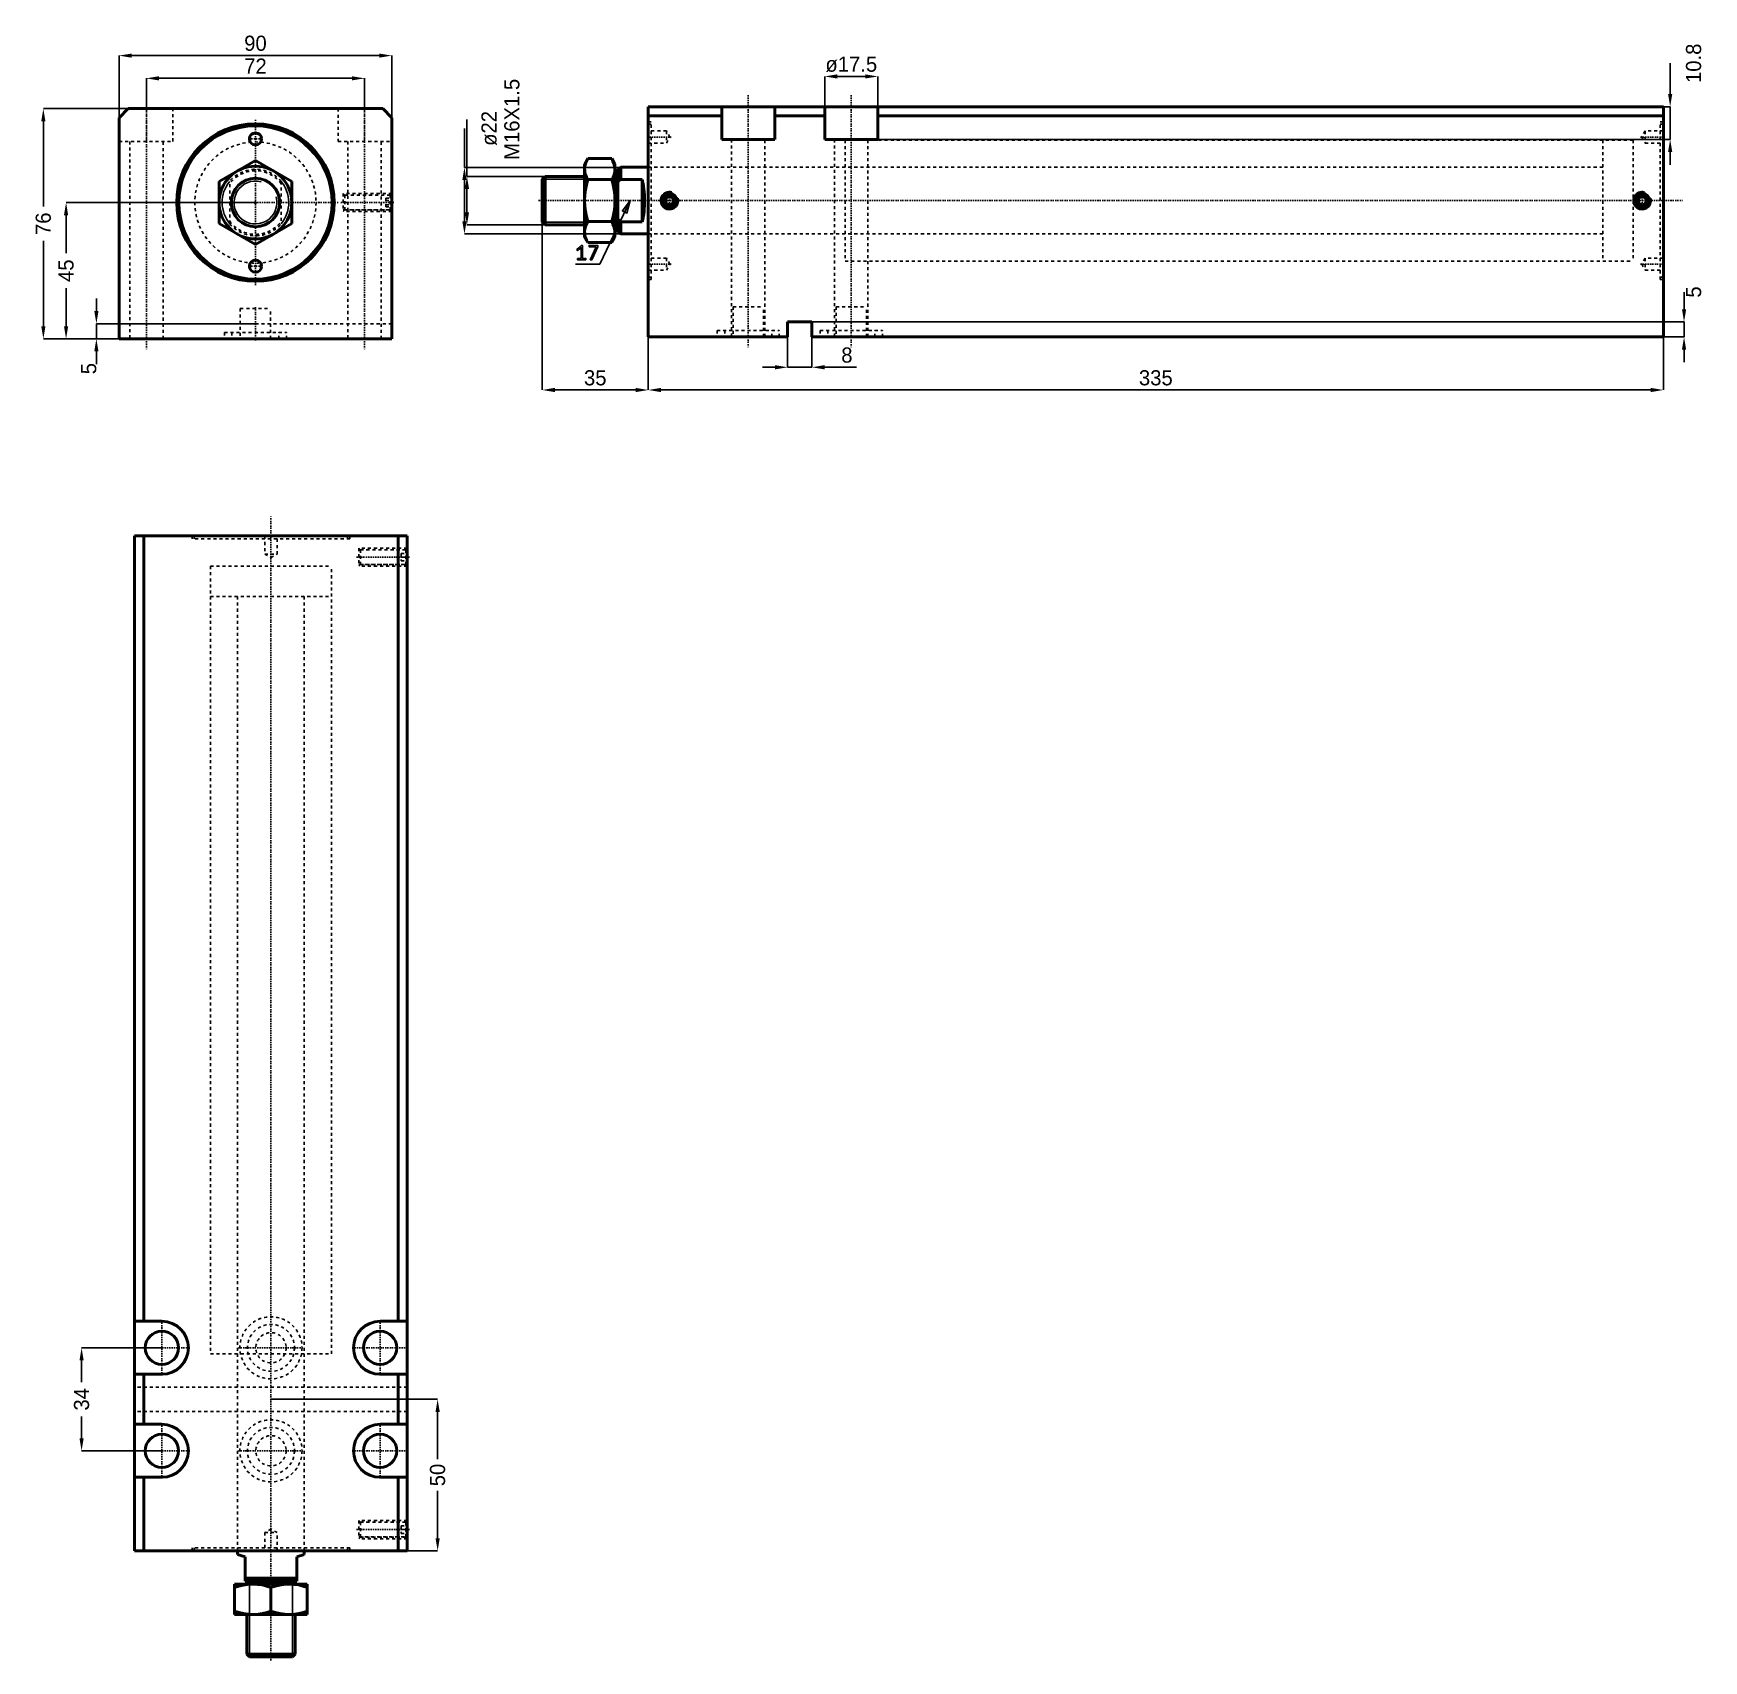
# Model space of a CAD drawing. Header units: millimetres. Extents: x -73 to 478, y -481 to 56.
import ezdxf

# ---------------------------------------------------------------- set-up
doc = ezdxf.new("R2010")
doc.units = ezdxf.units.MM
doc.linetypes.add('Center', pattern=[1.5, 0.45, -0.5, 0.05, -0.5])
doc.linetypes.add('Dashed', pattern=[2, 1, -1])
for name, color, linetype, lineweight in [('2d ConnectionPoints', 7, 'Continuous', 50), ('AM_0', 7, 'Continuous', 50), ('AM_5', 3, 'Continuous', 25), ('AM_7', 7, 'Center', 25), ('AM_9', 6, 'Dashed', 25)]:
    doc.layers.add(name, color=color, linetype=linetype, lineweight=lineweight)
doc.dimstyles.new('ISO-25', dxfattribs={"dimtxt": 2.5, "dimasz": 2.5, "dimexe": 1.25, "dimexo": 0.625, "dimtad": 1, "dimtxsty": 'Standard', "dimcen": 2.5, "dimadec": 0, "dimazin": 0, "dimtfac": 1, "dimtmove": 0, "dimatfit": 3, "dimfxl": 0, "dimarcsym": 0})

# ---------------------------------------------------------------- blocks, each defined once
blk = doc.blocks.new('1_JECX_MF_EXLA_40_250_0_rod__0_in_JECX_MF_160_EXLA_40_250_0__0')
at = {"layer": 'AM_0'}
for p, q in [((-12, 6.93), (0, 13.86)), ((0, 13.86), (12, 6.93)), ((-12, -6.93), (-12, 6.93)), ((12, 6.93), (12, -6.93)), ((0, -13.86), (-12, -6.93)), ((12, -6.93), (0, -13.86))]:
    blk.add_line(p, q, dxfattribs=at)
for radius in [12, 8]:
    blk.add_circle((0, 0), radius, dxfattribs=at)
at = {"layer": 'AM_5'}
blk.add_arc((0, 0), 7.08, 75, 15, dxfattribs=at)
at = {"layer": 'AM_9'}
for p, q in [((-8.5, -6.98), (-8.5, 6.98)), ((8.5, 6.98), (8.5, -6.98))]:
    blk.add_line(p, q, dxfattribs=at)
for points in [[(-8.5, 6.98), (-9.08, 6.21), (-9.58, 5.4), (-10.02, 4.54), (-10.38, 3.65), (-10.65, 2.74), (-10.85, 1.8), (-10.97, 0.84), (-11, -0.12), (-10.95, -1.07), (-10.81, -2.02), (-10.59, -2.96), (-10.3, -3.87), (-9.92, -4.75), (-9.47, -5.6), (-8.94, -6.4), (-8.5, -6.98)], [(8.5, -6.98), (9.08, -6.21), (9.58, -5.4), (10.02, -4.54), (10.38, -3.65), (10.65, -2.74), (10.85, -1.8), (10.97, -0.84), (11, 0.12), (10.95, 1.07), (10.81, 2.02), (10.59, 2.96), (10.3, 3.87), (9.92, 4.75), (9.47, 5.6), (8.94, 6.4), (8.5, 6.98)]]:
    blk.add_lwpolyline(points, dxfattribs=at)
for radius, start, end in [(11, 39.4006, 140.5994), (10.5, 35.9506, 144.0494), (10.5, 215.9506, 324.0494), (11, 219.4006, 320.5994)]:
    blk.add_arc((0, 0), radius, start, end, dxfattribs=at)
blk = doc.blocks.new('2_JECX_MF_EXLA_40_250_0_body__0_in_JECX_MF_160_EXLA_40_250_0__0')
at = {"layer": 'AM_0'}
for p, q in [((-42, 31), (-45, 28)), ((-45, 28), (-45, -45)), ((42, 31), (-42, 31)), ((45, 28), (42, 31)), ((45, -45), (45, 28)), ((-45, -45), (45, -45))]:
    blk.add_line(p, q, dxfattribs=at)
for centre, radius in [((0, 0), 26), ((0, 0), 25.3), ((0, 21), 2), ((0, -21), 2)]:
    blk.add_circle(centre, radius, dxfattribs=at)
at = {"layer": 'AM_5', "linetype": 'Dashed'}
for p, q in [((45, 3), (29, 3)), ((45, -3), (29, -3))]:
    blk.add_line(p, q, dxfattribs=at)
at = {"layer": 'AM_7'}
for p, q in [((-36, 34.8), (-36, -48.8)), ((36, 34.8), (36, -48.8)), ((0, -27.3), (0, 27.3)), ((-2.1, 21), (2.1, 21)), ((-27.3, 0), (27.3, 0)), ((28.2, 0), (45.8, 0)), ((-2.1, -21), (2.1, -21)), ((0, -34.5), (0, -45.5))]:
    blk.add_line(p, q, dxfattribs=at)
at = {"layer": 'AM_9'}
for p, q in [((-36, 20.2), (-36, 31)), ((-27.25, 20.2), (-27.25, 31)), ((27.25, 31), (27.25, 20.2)), ((36, 20.2), (36, 31)), ((-45, 20.2), (-27.25, 20.2)), ((-41.5, 20.2), (-41.5, -45)), ((-30.5, -45), (-30.5, 20.2)), ((27.25, 20.2), (45, 20.2)), ((30.5, 20.2), (30.5, -45)), ((41.5, -45), (41.5, 20.2)), ((29.54, 2.46), (29, 3)), ((29, 3), (29, -3)), ((44.5, 2.4), (29, 2.4)), ((44.46, 2.46), (29.54, 2.46)), ((29.54, 2.46), (29.54, -2.46)), ((43, 1.44), (45, 1.44)), ((43, 1.44), (43, -1.44)), ((43, 0.72), (45, 0.72)), ((45, 3), (44.46, 2.46)), ((44.46, 2.46), (44.46, -2.46)), ((45, 1.9), (44.5, 2.4)), ((44.5, 2.4), (44.5, -2.4)), ((29, -2.4), (44.5, -2.4)), ((29, -3), (29.54, -2.46)), ((29.54, -2.46), (44.46, -2.46)), ((43, -0.72), (45, -0.72)), ((43, -1.44), (45, -1.44)), ((44.46, -2.46), (45, -3)), ((44.5, -2.4), (45, -1.9)), ((-5, -35), (5, -35)), ((-5, -35), (-5, -45)), ((5, -45), (5, -35)), ((45, -40), (-45, -40)), ((-10.25, -42.9), (10.25, -42.9)), ((-10.25, -42.9), (-10.25, -45)), ((-7.75, -42.9), (-7.75, -45)), ((7.75, -45), (7.75, -42.9)), ((10.25, -45), (10.25, -42.9))]:
    blk.add_line(p, q, dxfattribs=at)
blk.add_circle((0, 0), 20, dxfattribs=at)
blk = doc.blocks.new('*D3')
at = {"layer": 'AM_5', "color": 0, "lineweight": -2}
for p, q in [((-45, 28), (-45, 48.5)), ((-40.83, 48.5), (40.83, 48.5)), ((45, 28), (45, 48.5))]:
    blk.add_line(p, q, dxfattribs=at)
at = {"layer": 'AM_5', "color": 0}
for points in [[(-40.83, 49.19), (-40.83, 47.81), (-45, 48.5)], [(40.83, 47.81), (40.83, 49.19), (45, 48.5)]]:
    blk.add_solid(points, dxfattribs=at)
at = {"layer": 'Defpoints', "color": 0}
for p in [(45, 48.5), (-45, 28), (45, 28)]:
    blk.add_point(p, dxfattribs=at)
at = {"layer": 'AM_5', "color": 0, "insert": (0, 52.55), "char_height": 5, "attachment_point": 5}
blk.add_mtext('90', dxfattribs=at)
blk = doc.blocks.new('*D4')
at = {"layer": 'AM_5', "color": 0, "lineweight": -2}
for p, q in [((-36, 31), (-36, 41)), ((-31.83, 41), (31.83, 41)), ((36, 31), (36, 41))]:
    blk.add_line(p, q, dxfattribs=at)
at = {"layer": 'AM_5', "color": 0}
for points in [[(-31.83, 41.69), (-31.83, 40.31), (-36, 41)], [(31.83, 40.31), (31.83, 41.69), (36, 41)]]:
    blk.add_solid(points, dxfattribs=at)
at = {"layer": 'Defpoints', "color": 0}
for p in [(36, 41), (-36, 31), (36, 31)]:
    blk.add_point(p, dxfattribs=at)
at = {"layer": 'AM_5', "color": 0, "insert": (0, 45.05), "char_height": 5, "attachment_point": 5}
blk.add_mtext('72', dxfattribs=at)
blk = doc.blocks.new('*D5')
at = {"layer": 'AM_5', "color": 0, "lineweight": -2}
for p, q in [((-42, 31), (-70, 31)), ((-70, 26.83), (-70, -1.31)), ((-70, -40.83), (-70, -12.69)), ((-45, -45), (-70, -45))]:
    blk.add_line(p, q, dxfattribs=at)
at = {"layer": 'AM_5', "color": 0}
for points in [[(-69.31, 26.83), (-70.69, 26.83), (-70, 31)], [(-70.69, -40.83), (-69.31, -40.83), (-70, -45)]]:
    blk.add_solid(points, dxfattribs=at)
at = {"layer": 'Defpoints', "color": 0}
for p in [(-42, 31), (-70, -45), (-45, -45)]:
    blk.add_point(p, dxfattribs=at)
at = {"layer": 'AM_5', "color": 0, "insert": (-70, -7), "char_height": 5, "attachment_point": 5, "rotation": 90}
blk.add_mtext('76', dxfattribs=at)
blk = doc.blocks.new('*D6')
at = {"layer": 'AM_5', "color": 0, "lineweight": -2}
for p, q in [((0, 0), (-62.5, 0)), ((-62.5, -4.17), (-62.5, -16.75)), ((-62.5, -40.83), (-62.5, -28.25)), ((-45, -45), (-62.5, -45))]:
    blk.add_line(p, q, dxfattribs=at)
at = {"layer": 'AM_5', "color": 0}
for points in [[(-61.81, -4.17), (-63.19, -4.17), (-62.5, 0)], [(-63.19, -40.83), (-61.81, -40.83), (-62.5, -45)]]:
    blk.add_solid(points, dxfattribs=at)
at = {"layer": 'Defpoints', "color": 0}
for p in [(0, 0), (-62.5, -45), (-45, -45)]:
    blk.add_point(p, dxfattribs=at)
at = {"layer": 'AM_5', "color": 0, "insert": (-62.5, -22.5), "char_height": 5, "attachment_point": 5, "rotation": 90}
blk.add_mtext('45', dxfattribs=at)
blk = doc.blocks.new('*D7')
at = {"layer": 'AM_5', "color": 0, "lineweight": -2}
for p, q in [((-52.5, -35.83), (-52.5, -31.67)), ((0, -40), (-52.5, -40)), ((-52.5, -40), (-52.5, -45)), ((-45, -45), (-52.5, -45)), ((-52.5, -49.17), (-52.5, -53.33))]:
    blk.add_line(p, q, dxfattribs=at)
at = {"layer": 'AM_5', "color": 0}
for points in [[(-53.19, -35.83), (-51.81, -35.83), (-52.5, -40)], [(-51.81, -49.17), (-53.19, -49.17), (-52.5, -45)]]:
    blk.add_solid(points, dxfattribs=at)
at = {"layer": 'Defpoints', "color": 0}
for p in [(0, -40), (-52.5, -45), (-45, -45)]:
    blk.add_point(p, dxfattribs=at)
at = {"layer": 'AM_5', "color": 0, "insert": (-55, -54.83), "char_height": 5, "attachment_point": 5, "rotation": 90}
blk.add_mtext('5', dxfattribs=at)
blk = doc.blocks.new('1_JECX_MF_EXLA_40_250_0_rod__0_in_JECX_MF_160_EXLA_40_250_0__4')
at = {"layer": 'AM_0'}
for p, q in [((-11, 0), (-11, -1.19)), ((11, -1.19), (11, 0)), ((-8.5, -2), (-11, -1.19)), ((-8.5, -10), (-8.5, -2)), ((11, -1.19), (8.5, -2)), ((8.5, -2), (8.5, -10)), ((-12, -11), (12, -11)), ((-12, -21), (-12, -11)), ((-8.5, -9), (8.5, -9)), ((-8.5, -10), (8.5, -10)), ((-7.08, -10), (-8, -10.92)), ((-8, -10.92), (8, -10.92)), ((-8, -10.92), (-8, -11)), ((8, -10.92), (7.08, -10)), ((8, -11), (8, -10.92)), ((12, -11), (12, -21)), ((0, -19.93), (0, -12.07)), ((-12, -21), (12, -21)), ((-8, -21), (-8, -34.08)), ((8, -34.08), (8, -21)), ((-8, -34.08), (-7.08, -35)), ((-8, -34.08), (8, -34.08)), ((-7.08, -35), (7.08, -35)), ((7.08, -35), (8, -34.08))]:
    blk.add_line(p, q, dxfattribs=at)
for points in [[(-6, -11), (-6.43, -11.01), (-7.83, -11.11), (-9.22, -11.32), (-10.62, -11.65), (-12, -12.07)], [(0, -12.07), (-1.46, -11.63), (-2.94, -11.29), (-4.46, -11.08), (-6, -11)], [(6, -11), (5.57, -11.01), (4.17, -11.11), (2.78, -11.32), (1.38, -11.65), (0, -12.07)], [(12, -12.07), (10.54, -11.63), (9.06, -11.29), (7.54, -11.08), (6, -11)], [(-12, -19.93), (-10.54, -20.37), (-9.06, -20.71), (-7.54, -20.92), (-6, -21)], [(-6, -21), (-5.57, -20.99), (-4.17, -20.89), (-2.78, -20.68), (-1.38, -20.35), (0, -19.93)], [(0, -19.93), (1.46, -20.37), (2.94, -20.71), (4.46, -20.92), (6, -21)], [(6, -21), (6.43, -20.99), (7.83, -20.89), (9.22, -20.68), (10.62, -20.35), (12, -19.93)]]:
    blk.add_lwpolyline(points, dxfattribs=at)
at = {"layer": 'AM_5'}
for p, q in [((-7.08, -35), (-7.08, -10)), ((7.08, -35), (7.08, -10))]:
    blk.add_line(p, q, dxfattribs=at)
at = {"layer": 'AM_7'}
blk.add_line((0, -36.25), (0, 341.75), dxfattribs=at)
at = {"layer": 'AM_9'}
for p, q in [((-20, 325), (20, 325)), ((-20, 325), (-20, 315)), ((20, 315), (20, 325)), ((-20, 315), (20, 315)), ((-11, 315), (-11, 0)), ((11, 0), (11, 315))]:
    blk.add_line(p, q, dxfattribs=at)
blk = doc.blocks.new('2_JECX_MF_EXLA_40_250_0_body__0_in_JECX_MF_160_EXLA_40_250_0__4')
at = {"layer": 'AM_0'}
for p, q in [((45, 335), (-45, 335)), ((-45, 335), (-45, 0)), ((-42, 335), (-42, 75.75)), ((42, 335), (42, 75.75)), ((45, 335), (45, 0)), ((-36, 75.75), (-45, 75.75)), ((45, 75.75), (36, 75.75)), ((-45, 58.25), (-36, 58.25)), ((-42, 58.25), (-42, 41.75)), ((36, 58.25), (45, 58.25)), ((42, 58.25), (42, 41.75)), ((-36, 41.75), (-45, 41.75)), ((45, 41.75), (36, 41.75)), ((-45, 24.25), (-36, 24.25)), ((-42, 24.25), (-42, 0)), ((36, 24.25), (45, 24.25)), ((42, 24.25), (42, 0)), ((45, 0), (-45, 0))]:
    blk.add_line(p, q, dxfattribs=at)
for centre in [(-36, 67), (36, 67), (-36, 33), (36, 33)]:
    blk.add_circle(centre, 5.5, dxfattribs=at)
for centre, start, end in [((-36, 67), 270, 90), ((36, 67), 90, 270), ((-36, 33), 270, 90), ((36, 33), 90, 270)]:
    blk.add_arc(centre, 8.75, start, end, dxfattribs=at)
at = {"layer": 'AM_5', "linetype": 'Dashed'}
for p, q in [((45, 331), (29, 331)), ((45, 325), (29, 325)), ((45, 10), (29, 10)), ((45, 4), (29, 4))]:
    blk.add_line(p, q, dxfattribs=at)
at = {"layer": 'AM_7'}
for p, q in [((28.2, 328), (45.8, 328)), ((-36, 57.8125), (-36, 76.1875)), ((36, 57.8125), (36, 76.1875)), ((-45.1875, 67), (-26.8125, 67)), ((-10.7625, 67), (10.7625, 67)), ((26.8125, 67), (45.1875, 67)), ((-36, 23.8125), (-36, 42.1875)), ((36, 23.8125), (36, 42.1875)), ((-45.1875, 33), (-26.8125, 33)), ((-10.7625, 33), (10.7625, 33)), ((26.8125, 33), (45.1875, 33)), ((28.2, 7), (45.8, 7))]:
    blk.add_line(p, q, dxfattribs=at)
at = {"layer": 'AM_9'}
for p, q in [((-26, 335), (-26, 334)), ((26, 334), (-26, 334)), ((-25.3, 335), (-25.3, 334)), ((-2, 335), (-2, 329)), ((2, 329), (2, 335)), ((25.3, 334), (25.3, 335)), ((26, 334), (26, 335)), ((29, 331), (29, 325)), ((29.5415, 330.4585), (29, 331)), ((45, 331), (44.4585, 330.4585)), ((-2, 329), (2, 329)), ((-2, 329), (0, 327.8453)), ((0, 327.8453), (2, 329)), ((44.5, 330.4), (29, 330.4)), ((29, 325.6), (44.5, 325.6)), ((29, 325), (29.5415, 325.5415)), ((44.4585, 330.4585), (29.5415, 330.4585)), ((29.5415, 330.4585), (29.5415, 325.5415)), ((29.5415, 325.5415), (44.4585, 325.5415)), ((43, 329.25), (45, 329.25)), ((43, 329.25), (43, 326.75)), ((43, 328), (45, 328)), ((43, 326.75), (45, 326.75)), ((44.4585, 330.4585), (44.4585, 325.5415)), ((44.4585, 325.5415), (45, 325)), ((44.5, 330.4), (44.5, 325.6)), ((45, 329.9), (44.5, 330.4)), ((44.5, 325.6), (45, 326.1)), ((-20, 325), (20, 325)), ((-20, 325), (-20, 65)), ((20, 65), (20, 325)), ((-20, 65), (20, 65)), ((-11, 65), (-11, 0)), ((11, 0), (11, 65)), ((45, 54), (-45, 54)), ((45, 46), (-45, 46)), ((0, 7.1547), (-2, 6)), ((-2, 6), (-2, 0)), ((-2, 6), (2, 6)), ((2, 6), (0, 7.1547)), ((2, 0), (2, 6)), ((29, 10), (29, 4)), ((29.5415, 9.4585), (29, 10)), ((44.5, 9.4), (29, 9.4)), ((44.4585, 9.4585), (29.5415, 9.4585)), ((29.5415, 9.4585), (29.5415, 4.5415)), ((43, 8.25), (45, 8.25)), ((43, 8.25), (43, 5.75)), ((43, 7), (45, 7)), ((43, 5.75), (45, 5.75)), ((45, 10), (44.4585, 9.4585)), ((44.4585, 9.4585), (44.4585, 4.5415)), ((45, 8.9), (44.5, 9.4)), ((44.5, 9.4), (44.5, 4.6)), ((26, 1), (-26, 1)), ((-26, 1), (-26, 0)), ((-25.3, 1), (-25.3, 0)), ((25.3, 0), (25.3, 1)), ((26, 0), (26, 1)), ((29, 4.6), (44.5, 4.6)), ((29, 4), (29.5415, 4.5415)), ((29.5415, 4.5415), (44.4585, 4.5415)), ((44.4585, 4.5415), (45, 4)), ((44.5, 4.6), (45, 5.1))]:
    blk.add_line(p, q, dxfattribs=at)
for centre, radius in [((0, 67), 10.25), ((0, 67), 7.75), ((0, 67), 5), ((0, 33), 10.25), ((0, 33), 7.75), ((0, 33), 5)]:
    blk.add_circle(centre, radius, dxfattribs=at)
blk = doc.blocks.new('*D13')
at = {"layer": 'AM_5', "color": 0, "lineweight": -2}
for p, q in [((5.12, -395.05), (60.12, -395.05)), ((60.12, -399.22), (60.12, -414.8)), ((60.12, -440.89), (60.12, -425.3)), ((50.12, -445.05), (60.12, -445.05))]:
    blk.add_line(p, q, dxfattribs=at)
at = {"layer": 'AM_5', "color": 0}
for points in [[(59.43, -399.22), (60.82, -399.22), (60.12, -395.05)], [(59.43, -440.89), (60.82, -440.89), (60.12, -445.05)]]:
    blk.add_solid(points, dxfattribs=at)
at = {"layer": 'Defpoints', "color": 0}
for p in [(5.12, -395.05), (60.12, -395.05), (50.12, -445.05)]:
    blk.add_point(p, dxfattribs=at)
at = {"layer": 'AM_5', "color": 0, "insert": (60.12, -420.05), "char_height": 5, "attachment_point": 5, "rotation": 90}
blk.add_mtext('50', dxfattribs=at)
blk = doc.blocks.new('*D14')
at = {"layer": 'AM_5', "color": 0, "lineweight": -2}
for p, q in [((-30.88, -378.05), (-57.38, -378.05)), ((-57.38, -382.22), (-57.38, -389.39)), ((-57.38, -407.89), (-57.38, -400.72)), ((-30.88, -412.05), (-57.38, -412.05))]:
    blk.add_line(p, q, dxfattribs=at)
at = {"layer": 'AM_5', "color": 0}
for points in [[(-58.07, -382.22), (-56.68, -382.22), (-57.38, -378.05)], [(-58.07, -407.89), (-56.68, -407.89), (-57.38, -412.05)]]:
    blk.add_solid(points, dxfattribs=at)
at = {"layer": 'Defpoints', "color": 0}
for p in [(-57.38, -378.05), (-30.88, -378.05), (-30.88, -412.05)]:
    blk.add_point(p, dxfattribs=at)
at = {"layer": 'AM_5', "color": 0, "insert": (-57.38, -395.05), "char_height": 5, "attachment_point": 5, "rotation": 90}
blk.add_mtext('34', dxfattribs=at)
blk = doc.blocks.new('1_JECX_MF_EXLA_40_250_0_rod__0_in_JECX_MF_160_EXLA_40_250_0__2')
at = {"layer": 'AM_0'}
for p, q in [((-19.93, 13.86), (-21, 12)), ((-21, 12), (-21, -12)), ((-19.93, 13.86), (-12.07, 13.86)), ((-11, 12), (-12.07, 13.86)), ((-11, 12), (-11, -12)), ((-34.08, 8), (-35, 7.08)), ((-35, 7.08), (-35, -7.08)), ((-34.08, 8), (-34.08, -8)), ((-21, 8), (-34.08, 8)), ((-19.93, 6.93), (-12.07, 6.93)), ((-10.92, 8), (-11, 8)), ((-10, 7.08), (-10.92, 8)), ((-10.92, 8), (-10.92, -8)), ((-9, 11), (-10, 10.5)), ((-10, 10.5), (-10, -10.5)), ((-9, 6.98), (-10, 6.16)), ((0, 11), (-9, 11)), ((-9, 11), (-9, 6.98)), ((-2, 6.98), (-9, 6.98)), ((-2, 6.98), (-2, -6.98)), ((-35, -7.08), (-34.08, -8)), ((-34.08, -8), (-21, -8)), ((-19.93, -6.93), (-12.07, -6.93)), ((-11, -8), (-10.92, -8)), ((-10.92, -8), (-10, -7.08)), ((-10, -6.16), (-9, -6.98)), ((-10, -10.5), (-9, -11)), ((-9, -6.98), (-2, -6.98)), ((-9, -6.98), (-9, -11)), ((-9, -11), (0, -11)), ((-21, -12), (-19.93, -13.86)), ((-19.93, -13.86), (-12.07, -13.86)), ((-12.07, -13.86), (-11, -12))]:
    blk.add_line(p, q, dxfattribs=at)
for points in [[(-19.93, 13.86), (-20.37, 13.01), (-20.71, 12.16), (-20.92, 11.28), (-21, 10.39)], [(-11, 10.39), (-11.01, 10.64), (-11.11, 11.45), (-11.32, 12.25), (-11.65, 13.06), (-12.07, 13.86)], [(-21, 10.39), (-20.99, 10.15), (-20.89, 9.34), (-20.68, 8.53), (-20.35, 7.73), (-19.93, 6.93)], [(-19.93, 6.93), (-20.37, 5.25), (-20.7, 3.54), (-20.92, 1.79), (-21, 0.02), (-21, 0)], [(-12.07, 6.93), (-11.63, 7.77), (-11.29, 8.63), (-11.08, 9.51), (-11, 10.39)], [(-11, 0), (-11.07, 1.74), (-11.28, 3.46), (-11.62, 5.21), (-12.07, 6.93)], [(-2, -6.98), (-1.81, -6.21), (-1.65, -5.4), (-1.51, -4.54), (-1.39, -3.65), (-1.3, -2.74), (-1.24, -1.8), (-1.2, -0.84), (-1.19, 0.12), (-1.2, 1.07), (-1.25, 2.02), (-1.32, 2.96), (-1.42, 3.87), (-1.54, 4.75), (-1.69, 5.6), (-1.86, 6.4), (-2, 6.98)], [(-21, 0), (-20.93, -1.74), (-20.72, -3.46), (-20.38, -5.21), (-19.93, -6.93)], [(-12.07, -6.93), (-11.63, -5.25), (-11.3, -3.54), (-11.08, -1.79), (-11, -0.02), (-11, 0)], [(-19.93, -6.93), (-20.37, -7.77), (-20.71, -8.63), (-20.92, -9.51), (-21, -10.39)], [(-21, -10.39), (-20.99, -10.64), (-20.89, -11.45), (-20.68, -12.25), (-20.35, -13.06), (-19.93, -13.86)], [(-11, -10.39), (-11.01, -10.15), (-11.11, -9.34), (-11.32, -8.53), (-11.65, -7.73), (-12.07, -6.93)], [(-12.07, -13.86), (-11.63, -13.01), (-11.29, -12.16), (-11.08, -11.28), (-11, -10.39)]]:
    blk.add_lwpolyline(points, dxfattribs=at)
at = {"layer": 'AM_5'}
for p, q in [((-35, 7.08), (-10, 7.08)), ((-35, -7.08), (-10, -7.08))]:
    blk.add_line(p, q, dxfattribs=at)
at = {"layer": 'AM_7'}
blk.add_line((-36.25, 0), (341.75, 0), dxfattribs=at)
at = {"layer": 'AM_9'}
for p, q in [((325, 20), (315, 20)), ((315, 20), (315, -20)), ((325, 20), (325, -20)), ((315, 11), (0, 11)), ((0, -11), (315, -11)), ((315, -20), (325, -20))]:
    blk.add_line(p, q, dxfattribs=at)
blk = doc.blocks.new('2_JECX_MF_EXLA_40_250_0_body__0_in_JECX_MF_160_EXLA_40_250_0__2')
at = {"layer": 'AM_0'}
for p, q in [((0, -45), (0, 31)), ((335, 31), (0, 31)), ((24.25, 28), (0, 28)), ((24.25, 31), (24.25, 20.2)), ((41.75, 20.2), (41.75, 31)), ((58.25, 28), (41.75, 28)), ((58.25, 31), (58.25, 20.2)), ((75.75, 20.2), (75.75, 31)), ((335, 28), (75.75, 28)), ((335, -45), (335, 31)), ((24.25, 20.2), (41.75, 20.2)), ((58.25, 20.2), (75.75, 20.2)), ((7, 1.44), (5.75, 0.72)), ((5.75, 0.72), (5.75, -0.72)), ((8.25, 0.72), (7, 1.44)), ((8.25, -0.72), (8.25, 0.72)), ((328, 1.44), (326.75, 0.72)), ((326.75, 0.72), (326.75, -0.72)), ((329.25, 0.72), (328, 1.44)), ((329.25, -0.72), (329.25, 0.72)), ((5.75, -0.72), (7, -1.44)), ((7, -1.44), (8.25, -0.72)), ((326.75, -0.72), (328, -1.44)), ((328, -1.44), (329.25, -0.72)), ((54, -40), (46, -40)), ((46, -40), (46, -45)), ((54, -45), (54, -40)), ((46, -45), (0, -45)), ((335, -45), (54, -45))]:
    blk.add_line(p, q, dxfattribs=at)
for centre, radius in [((7, 0), 2.46), ((7, 0), 2.4), ((7, 0), 1.9), ((328, 0), 2.46), ((328, 0), 2.4), ((328, 0), 1.9)]:
    blk.add_circle(centre, radius, dxfattribs=at)
at = {"layer": 'AM_5'}
for centre in [(7, 0), (328, 0)]:
    blk.add_arc(centre, 3, 75, 15, dxfattribs=at)
at = {"layer": 'AM_7'}
for p, q in [((33, 34.8), (33, -48.8)), ((67, 34.8), (67, -48.8)), ((-0.36, 21), (7.51, 21)), ((327.49, 21), (335.36, 21)), ((7, -3.15), (7, 3.15)), ((328, -3.15), (328, 3.15)), ((-0.36, -21), (7.51, -21)), ((327.49, -21), (335.36, -21))]:
    blk.add_line(p, q, dxfattribs=at)
at = {"layer": 'AM_9'}
for p, q in [((1, 26), (0, 26)), ((1, 25.3), (0, 25.3)), ((6, 23), (0, 23)), ((1, -26), (1, 26)), ((7.15, 21), (6, 23)), ((6, 23), (6, 19)), ((329, 23), (327.85, 21)), ((335, 23), (329, 23)), ((329, 23), (329, 19)), ((334, -26), (334, 26)), ((335, 26), (334, 26)), ((335, 25.3), (334, 25.3)), ((0, 19), (6, 19)), ((6, 19), (7.15, 21)), ((27.5, 20.2), (27.5, -45)), ((38.5, -45), (38.5, 20.2)), ((61.5, 20.2), (61.5, -45)), ((325, 20), (65, 20)), ((65, 20), (65, -20)), ((72.5, -45), (72.5, 20.2)), ((325, 20), (325, -20)), ((327.85, 21), (329, 19)), ((329, 19), (335, 19)), ((65, 11), (0, 11)), ((0, -11), (65, -11)), ((6, -19), (0, -19)), ((7.15, -21), (6, -19)), ((6, -19), (6, -23)), ((6, -23), (7.15, -21)), ((65, -20), (325, -20)), ((329, -19), (327.85, -21)), ((327.85, -21), (329, -23)), ((335, -19), (329, -19)), ((329, -19), (329, -23)), ((0, -23), (6, -23)), ((0, -25.3), (1, -25.3)), ((0, -26), (1, -26)), ((329, -23), (335, -23)), ((334, -25.3), (335, -25.3)), ((334, -26), (335, -26)), ((28, -35), (38, -35)), ((28, -35), (28, -45)), ((38, -45), (38, -35)), ((62, -35), (72, -35)), ((62, -35), (62, -45)), ((72, -45), (72, -35)), ((22.75, -42.9), (43.25, -42.9)), ((22.75, -42.9), (22.75, -45)), ((25.25, -42.9), (25.25, -45)), ((40.75, -45), (40.75, -42.9)), ((43.25, -45), (43.25, -42.9)), ((56.75, -42.9), (77.25, -42.9)), ((56.75, -42.9), (56.75, -45)), ((59.25, -42.9), (59.25, -45)), ((74.75, -45), (74.75, -42.9)), ((77.25, -45), (77.25, -42.9))]:
    blk.add_line(p, q, dxfattribs=at)
blk = doc.blocks.new('*D26')
at = {"layer": 'AM_5', "color": 0, "lineweight": -2}
for p, q in [((187.89, 31.62), (187.89, 41.62)), ((192.06, 41.62), (201.22, 41.62)), ((205.39, 31.62), (205.39, 41.62))]:
    blk.add_line(p, q, dxfattribs=at)
at = {"layer": 'AM_5', "color": 0}
for points in [[(192.06, 42.32), (192.06, 40.93), (187.89, 41.62)], [(201.22, 42.32), (201.22, 40.93), (205.39, 41.62)]]:
    blk.add_solid(points, dxfattribs=at)
at = {"layer": 'Defpoints', "color": 0}
for p in [(205.39, 41.62), (187.89, 31.62), (205.39, 31.62)]:
    blk.add_point(p, dxfattribs=at)
at = {"layer": 'AM_5', "color": 0, "insert": (196.64, 45.62), "char_height": 5, "attachment_point": 5}
blk.add_mtext('ø17.5', dxfattribs=at)
blk = doc.blocks.new('*D27')
at = {"layer": 'AM_5', "color": 0, "lineweight": -2}
for p, q in [((466.89, 35.79), (466.89, 45.96)), ((205.39, 31.62), (466.89, 31.62)), ((466.89, 20.82), (466.89, 31.62)), ((205.39, 20.82), (466.89, 20.82)), ((466.89, 16.66), (466.89, 12.49))]:
    blk.add_line(p, q, dxfattribs=at)
at = {"layer": 'AM_5', "color": 0}
for points in [[(466.19, 35.79), (467.58, 35.79), (466.89, 31.62)], [(466.19, 16.66), (467.58, 16.66), (466.89, 20.82)]]:
    blk.add_solid(points, dxfattribs=at)
at = {"layer": 'Defpoints', "color": 0}
for p in [(205.39, 31.62), (466.89, 31.62), (205.39, 20.82)]:
    blk.add_point(p, dxfattribs=at)
at = {"layer": 'AM_5', "color": 0, "insert": (474.64, 45.96), "char_height": 5, "attachment_point": 5, "rotation": 90}
blk.add_mtext('10.8', dxfattribs=at)
blk = doc.blocks.new('*D28')
at = {"layer": 'AM_5', "color": 0, "lineweight": -2}
for p, q in [((129.64, -44.38), (129.64, -61.88)), ((464.64, -44.38), (464.64, -61.88)), ((133.81, -61.88), (460.47, -61.88))]:
    blk.add_line(p, q, dxfattribs=at)
at = {"layer": 'AM_5', "color": 0}
for points in [[(133.81, -61.18), (133.81, -62.57), (129.64, -61.88)], [(460.47, -61.18), (460.47, -62.57), (464.64, -61.88)]]:
    blk.add_solid(points, dxfattribs=at)
at = {"layer": 'Defpoints', "color": 0}
for p in [(129.64, -44.38), (464.64, -44.38), (464.64, -61.88)]:
    blk.add_point(p, dxfattribs=at)
at = {"layer": 'AM_5', "color": 0, "insert": (297.14, -57.88), "char_height": 5, "attachment_point": 5}
blk.add_mtext('335', dxfattribs=at)
blk = doc.blocks.new('*D29')
at = {"layer": 'AM_5', "color": 0, "lineweight": -2}
for p, q in [((94.64, 0.62), (94.64, -61.88)), ((129.64, -44.38), (129.64, -61.88)), ((98.81, -61.88), (125.47, -61.88))]:
    blk.add_line(p, q, dxfattribs=at)
at = {"layer": 'AM_5', "color": 0}
for points in [[(98.81, -61.18), (98.81, -62.57), (94.64, -61.88)], [(125.47, -61.18), (125.47, -62.57), (129.64, -61.88)]]:
    blk.add_solid(points, dxfattribs=at)
at = {"layer": 'Defpoints', "color": 0}
for p in [(94.64, 0.62), (129.64, -44.38), (129.64, -61.88)]:
    blk.add_point(p, dxfattribs=at)
at = {"layer": 'AM_5', "color": 0, "insert": (112.14, -57.88), "char_height": 5, "attachment_point": 5}
blk.add_mtext('35', dxfattribs=at)
blk = doc.blocks.new('*D30')
at = {"layer": 'AM_5', "color": 0, "lineweight": -2}
for p, q in [((68.97, 11.62), (68.97, 24.46)), ((120.64, 11.62), (68.97, 11.62)), ((68.97, -6.21), (68.97, 7.46)), ((120.64, -10.38), (68.97, -10.38))]:
    blk.add_line(p, q, dxfattribs=at)
at = {"layer": 'AM_5', "color": 0}
for points in [[(68.28, 7.46), (69.67, 7.46), (68.97, 11.62)], [(68.28, -6.21), (69.67, -6.21), (68.97, -10.38)]]:
    blk.add_solid(points, dxfattribs=at)
at = {"layer": 'Defpoints', "color": 0}
for p in [(68.97, 11.62), (120.64, 11.62), (120.64, -10.38)]:
    blk.add_point(p, dxfattribs=at)
at = {"layer": 'AM_5', "color": 0, "insert": (77.14, 24.46), "char_height": 5, "attachment_point": 5, "rotation": 90}
blk.add_mtext('ø22', dxfattribs=at)
blk = doc.blocks.new('*D31')
at = {"layer": 'AM_5', "color": 0, "lineweight": -2}
for p, q in [((69.81, 8.62), (69.81, 27.46)), ((95.56, 8.62), (69.81, 8.62)), ((69.81, -3.21), (69.81, 4.46)), ((95.64, -7.38), (69.81, -7.38))]:
    blk.add_line(p, q, dxfattribs=at)
at = {"layer": 'AM_5', "color": 0}
for points in [[(69.11, 4.46), (70.5, 4.46), (69.81, 8.62)], [(69.11, -3.21), (70.5, -3.21), (69.81, -7.38)]]:
    blk.add_solid(points, dxfattribs=at)
at = {"layer": 'Defpoints', "color": 0}
for p in [(69.81, 8.62), (95.56, 8.62), (95.64, -7.38)]:
    blk.add_point(p, dxfattribs=at)
at = {"layer": 'AM_5', "color": 0, "insert": (84.64, 27.46), "char_height": 5, "attachment_point": 5, "rotation": 90}
blk.add_mtext('M16X1.5', dxfattribs=at)
blk = doc.blocks.new('*D32')
at = {"layer": 'AM_5', "color": 0, "lineweight": -2}
for p, q in [((175.64, -39.38), (175.64, -54.38)), ((183.64, -44.38), (183.64, -54.38)), ((171.47, -54.38), (167.31, -54.38)), ((175.64, -54.38), (183.64, -54.38)), ((187.81, -54.38), (198.36, -54.38))]:
    blk.add_line(p, q, dxfattribs=at)
at = {"layer": 'AM_5', "color": 0}
for points in [[(171.47, -53.68), (171.47, -55.07), (175.64, -54.38)], [(187.81, -53.68), (187.81, -55.07), (183.64, -54.38)]]:
    blk.add_solid(points, dxfattribs=at)
at = {"layer": 'Defpoints', "color": 0}
for p in [(175.64, -39.38), (183.64, -44.38), (183.64, -54.38)]:
    blk.add_point(p, dxfattribs=at)
at = {"layer": 'AM_5', "color": 0, "insert": (195.19, -50.38), "char_height": 5, "attachment_point": 5}
blk.add_mtext('8', dxfattribs=at)
blk = doc.blocks.new('*D33')
at = {"layer": 'AM_5', "color": 0, "lineweight": -2}
for p, q in [((471.47, -35.21), (471.47, -29.54)), ((175.64, -39.38), (471.47, -39.38)), ((471.47, -44.38), (471.47, -39.38)), ((183.64, -44.38), (471.47, -44.38)), ((471.47, -48.54), (471.47, -52.71))]:
    blk.add_line(p, q, dxfattribs=at)
at = {"layer": 'AM_5', "color": 0}
for points in [[(470.78, -35.21), (472.17, -35.21), (471.47, -39.38)], [(470.78, -48.54), (472.17, -48.54), (471.47, -44.38)]]:
    blk.add_solid(points, dxfattribs=at)
at = {"layer": 'Defpoints', "color": 0}
for p in [(175.64, -39.38), (183.64, -44.38), (471.47, -44.38)]:
    blk.add_point(p, dxfattribs=at)
at = {"layer": 'AM_5', "color": 0, "insert": (474.64, -29.54), "char_height": 5, "attachment_point": 5, "rotation": 90}
blk.add_mtext('5', dxfattribs=at)

msp = doc.modelspace()

# ---------------------------------------------------------------- linework, layer by layer
at = {"layer": '2d ConnectionPoints'}
for p in [(0, 0), (129.639, 0.623), (5.121, -445.054)]:
    msp.add_point(p, dxfattribs=at)
at = {"layer": 'AM_5'}
for p, q in [((113.639, -20.377), (123.639, 0.623)), ((105.639, -20.377), (113.639, -20.377))]:
    msp.add_line(p, q, dxfattribs=at)
for points in [[(123.639, 0.623), (122.6, -3.498), (121.096, -2.781), (123.639, 0.623)], [(106.247, -18.461), (107.443, -18.461), (107.443, -14.945), (107.443, -14.945), (107.379, -15.01), (107.27, -15.111), (107.27, -15.111), (107.147, -15.216), (107.056, -15.289), (107.056, -15.289), (106.963, -15.362), (106.821, -15.465), (106.821, -15.465), (106.678, -15.561), (106.582, -15.621), (106.582, -15.621), (106.488, -15.675), (106.358, -15.741), (106.358, -15.741), (106.241, -15.788), (106.169, -15.809), (106.169, -15.315), (106.169, -15.315), (106.258, -15.273), (106.398, -15.193), (106.398, -15.193), (106.546, -15.093), (106.649, -15.015), (106.649, -15.015), (106.752, -14.931), (106.902, -14.801), (106.902, -14.801), (107.047, -14.667), (107.141, -14.574), (107.141, -14.574), (107.229, -14.483), (107.348, -14.355), (107.348, -14.355), (107.45, -14.237), (107.508, -14.165), (107.924, -14.165), (107.924, -18.461), (109.01, -18.461), (109.01, -18.877), (106.247, -18.877), (106.247, -18.461)], [(112.441, -14.62), (110.133, -14.62), (110.133, -14.165), (112.98, -14.165), (112.98, -14.62), (111.043, -18.877), (110.51, -18.877), (112.441, -14.62)]]:
    msp.add_lwpolyline(points, dxfattribs=at)

# ---------------------------------------------------------------- block references
for name, p in [('2_JECX_MF_EXLA_40_250_0_body__0_in_JECX_MF_160_EXLA_40_250_0__0', (0, 0)), ('2_JECX_MF_EXLA_40_250_0_body__0_in_JECX_MF_160_EXLA_40_250_0__2', (129.639, 0.623)), ('1_JECX_MF_EXLA_40_250_0_rod__0_in_JECX_MF_160_EXLA_40_250_0__2', (129.639, 0.623)), ('1_JECX_MF_EXLA_40_250_0_rod__0_in_JECX_MF_160_EXLA_40_250_0__0', (0, 0)), ('1_JECX_MF_EXLA_40_250_0_rod__0_in_JECX_MF_160_EXLA_40_250_0__4', (5.121, -445.054)), ('2_JECX_MF_EXLA_40_250_0_body__0_in_JECX_MF_160_EXLA_40_250_0__4', (5.121, -445.054))]:
    msp.add_blockref(name, p)

# ---------------------------------------------------------------- dimensions: what is measured, and where the dimension line sits
for base, p1, p2, text, picture, middle in [((45, 48.5), (-45, 28), (45, 28), '90', '*D3', (0, 48.5)), ((36, 41), (-36, 31), (36, 31), '72', '*D4', (0, 41)), ((205.389, 41.623), (187.889, 31.623), (205.389, 31.623), 'ø17.5', '*D26', (196.639, 41.623)), ((129.639, -61.877), (94.639, 0.623), (129.639, -44.377), '35', '*D29', (112.139, -61.877)), ((183.639, -54.377), (175.639, -39.377), (183.639, -44.377), '8', '*D32', (195.195, -54.377)), ((464.639, -61.877), (129.639, -44.377), (464.639, -44.377), '335', '*D28', (297.139, -61.877))]:
    dim = msp.add_linear_dim(base=base, p1=p1, p2=p2, text=text, dimstyle='ISO-25', override={"dimtxt": 5, "dimasz": 4.166667, "dimexe": 0, "dimexo": 0, "dimgap": 1.5}, dxfattribs=at)
    dim.commit()
    dim.dimension.update_dxf_attribs({"geometry": picture, "text_midpoint": middle, "dimtype": 160})
for base, p1, p2, text, picture, middle in [((466.889, 31.623), (205.389, 20.823), (205.389, 31.623), '10.8', '*D27', (474.639, 45.956)), ((69.806, 8.623), (95.639, -7.377), (95.559, 8.623), 'M16X1.5', '*D31', (84.639, 27.456)), ((-70, -45), (-42, 31), (-45, -45), '76', '*D5', (-70, -7)), ((68.973, 11.623), (120.639, -10.377), (120.639, 11.623), 'ø22', '*D30', (77.139, 24.456)), ((-62.5, -45), (0, 0), (-45, -45), '45', '*D6', (-62.5, -22.5)), ((-52.5, -45), (0, -40), (-45, -45), '5', '*D7', (-55, -54.833)), ((471.473, -44.377), (175.639, -39.377), (183.639, -44.377), '5', '*D33', (474.639, -29.544)), ((-57.379, -378.054), (-30.879, -412.054), (-30.879, -378.054), '34', '*D14', (-57.379, -395.054)), ((60.121, -395.054), (50.121, -445.054), (5.121, -395.054), '50', '*D13', (60.121, -420.054))]:
    dim = msp.add_linear_dim(base=base, p1=p1, p2=p2, angle=90, text=text, dimstyle='ISO-25', override={"dimtxt": 5, "dimasz": 4.166667, "dimexe": 0, "dimexo": 0, "dimgap": 1.5}, dxfattribs=at)
    dim.commit()
    dim.dimension.update_dxf_attribs({"geometry": picture, "text_midpoint": middle, "dimtype": 160, "text_rotation": 90})

doc.saveas('drawing.dxf')
